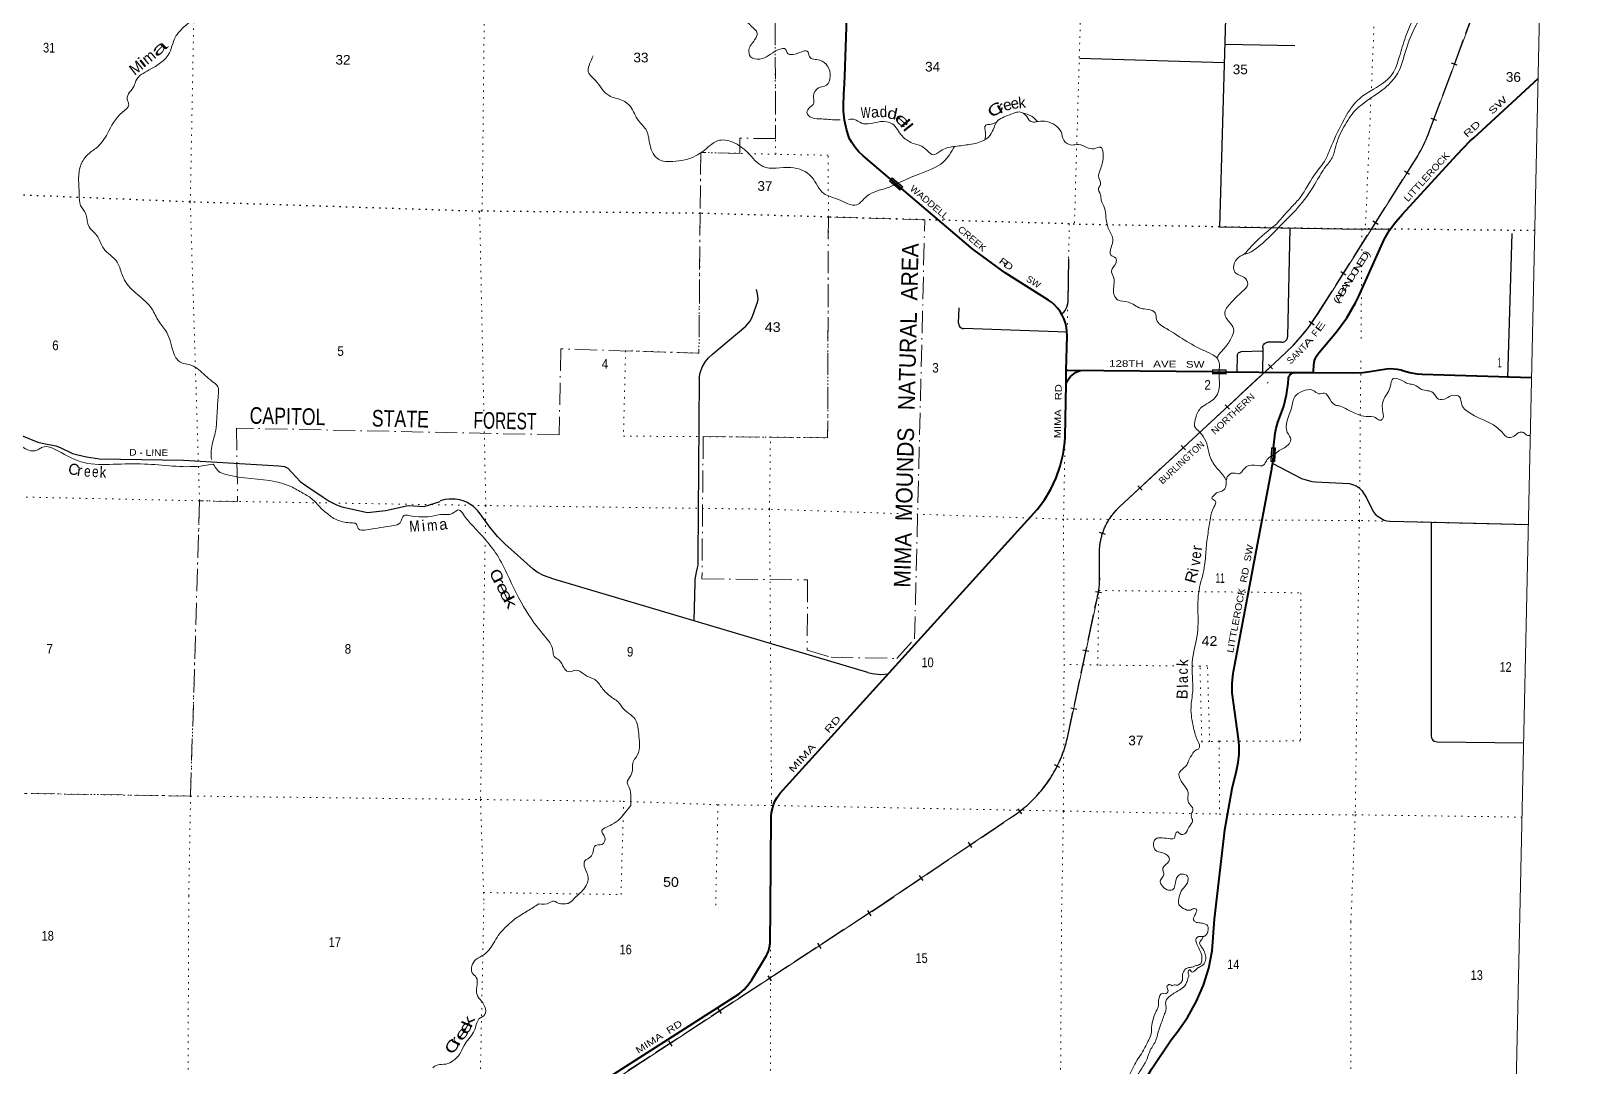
# Model space of a CAD drawing. Header units: feet. Extents: x -757852 to -501257, y -360805 to -170898.
# Drawn here: x -529253 to -501257, y -226110 to -207338 of the extents above; entities that cross this region are included whole.
import ezdxf
from ezdxf.enums import TextEntityAlignment as Align

# ---------------------------------------------------------------- set-up
doc = ezdxf.new("R2010")
doc.units = ezdxf.units.FT
doc.header["$LTSCALE"] = 80
for name, pattern in [('DOT_DASHED', [7.7, 5, -1.2, 0.3, -1.2]), ('DOTTED', [1.5, 0.3, -1.2]), ('LONG_DASHED', [7.5, 6, -1.5])]:
    doc.linetypes.add(name, pattern=pattern)
for name, color, linetype, lineweight in [('26', 7, 'Continuous', 40), ('27', 7, 'Continuous', 13), ('29', 7, 'Continuous', 25), ('34', 7, 'Continuous', 13), ('39', 7, 'Continuous', 13), ('4', 7, 'Continuous', 13), ('41', 7, 'Continuous', 13), ('44', 7, 'DOT_DASHED', 13), ('6', 7, 'DOTTED', 25), ('61', 7, 'Continuous', 13), ('63', 7, 'Continuous', 25), ('7', 7, 'DOTTED', 13)]:
    doc.layers.add(name, color=color, linetype=linetype, lineweight=lineweight)
doc.layers.add('30', color=7, linetype='Continuous')

msp = doc.modelspace()

# ---------------------------------------------------------------- linework, layer by layer
at = {"layer": '26'}
for p, q in [((-510485.6, -213737.42), (-510480.83, -213495.32)), ((-507833.07, -213522.3), (-507583.08, -213524.85)), ((-506723.67, -214898.17), (-506737.28, -215147.81))]:
    msp.add_line(p, q, dxfattribs=at)
for points in [[(-513470.25, -210194.41), (-514161.79, -209606.38), (-514239.88, -209532.58), (-514309.83, -209451.03), (-514370.87, -209362.61), (-514416.09, -209281.07), (-514467.8, -209122.35), (-514502.63, -208959.09), (-514520.21, -208793.09), (-514522.38, -208723.95), (-514515.27, -208462.55), (-514511.1, -208415.79), (-514493.48, -208162.14), (-514413.09, -205671.94)], [(-506003.71, -213539.1), (-506002.2, -213510.08), (-505996.6, -213402.07), (-505989.95, -213358.69), (-505978.81, -213316.25), (-505963.29, -213275.21), (-505943.56, -213236.01), (-505919.85, -213199.09), (-505904.41, -213178.94), (-505582.72, -212798.38), (-505395.71, -212542.33), (-505236.48, -212268.15), (-505185, -212162.76), (-504717.76, -211120.01), (-504621.54, -210953.57), (-504508.45, -210798.1), (-504388.81, -210664.45), (-503400.64, -209583.68), (-503156.7, -209332.67), (-503095.8, -209277.61), (-501926.31, -208199.17)], [(-510480.83, -213495.32), (-510468.47, -212868.21), (-510469.6, -212790.48), (-510478.84, -212713.29), (-510496.1, -212637.5), (-510521.19, -212563.92), (-510553.83, -212493.37), (-510593.67, -212426.62), (-510640.26, -212364.4), (-510693.11, -212307.39), (-510751.62, -212256.22), (-510801.21, -212220.44), (-511589.66, -211723.07), (-512152.3, -211314.41), (-512170.08, -211299.97), (-513470.25, -210194.41)], [(-510485.6, -213737.42), (-510476.59, -213715.19), (-510471.93, -213703.69), (-510453.41, -213668.94), (-510431.36, -213636.32), (-510406.01, -213606.19), (-510377.66, -213578.86), (-510346.6, -213554.65), (-510313.19, -213533.82), (-510277.78, -213516.6), (-510240.76, -213503.17), (-510225.34, -213498.83)], [(-507833.07, -213522.3), (-510457.05, -213495.56), (-510480.83, -213495.32)], [(-506368.12, -213537.53), (-506393.12, -213536.97), (-507583.08, -213524.85)], [(-506723.67, -214898.17), (-506696.49, -214632.55), (-506679.22, -214544.78), (-506652.87, -214459.31), (-506650.87, -214453.9), (-506540.08, -214144.18), (-506488.92, -213940.09), (-506459.38, -213731.77), (-506453.28, -213638.37), (-506451.24, -213626.02), (-506447.92, -213613.96), (-506443.36, -213602.32), (-506437.6, -213591.21), (-506430.72, -213580.76), (-506422.78, -213571.09), (-506413.87, -213562.31), (-506404.1, -213554.5), (-506393.56, -213547.76), (-506393.12, -213547.54), (-506368.12, -213537.53)], [(-506003.71, -213539.1), (-506343.12, -213536.39), (-506368.12, -213537.53)], [(-502045.88, -213631.33), (-504031.66, -213566.54), (-504113.43, -213560.02), (-504252.04, -213537.29), (-504387.52, -213500.21), (-504411.1, -213492.91), (-504475.87, -213477.85), (-504541.87, -213469.65), (-504608.35, -213468.39), (-504674.61, -213474.09), (-504978.31, -213522.85), (-505104.65, -213538.62), (-505283.83, -213544.84), (-506003.71, -213539.1)], [(-515845.35, -223265.47), (-515829.06, -221582.81), (-515823.37, -221511.75), (-515810.28, -221441.69), (-515789.94, -221373.37), (-515762.57, -221307.56), (-515728.47, -221244.96), (-515688.01, -221186.28), (-515674.18, -221168.9), (-511012.46, -216016.88), (-510876.62, -215838.91), (-510760.12, -215647.71), (-510664.25, -215445.39), (-510590.05, -215234.15), (-510538.34, -215016.32), (-510509.68, -214794.27), (-510504.51, -214697.26), (-510485.6, -213737.42)], [(-507797.35, -223446), (-507619.75, -221931.85), (-507605.29, -221824.17), (-507472.05, -221075.97), (-507395.31, -220758.37), (-507363.63, -220606.9), (-507347.96, -220452.94), (-507348.46, -220298.19), (-507360.54, -220174.8), (-507451.53, -219516.37), (-507471.46, -219340.64), (-507472.9, -219163.79), (-507455.86, -218987.76), (-507450.87, -218956.51), (-506760.89, -215312.65), (-506756.12, -215287.42), (-506752.52, -215262.65), (-506739.15, -215170.68), (-506737.28, -215147.81)], [(-521919.66, -226399.34), (-519175.24, -226461.9), (-519164.75, -226461.19), (-519078.33, -226450.24), (-518993.53, -226430.32), (-518911.28, -226401.65), (-516409.17, -224797.69), (-516406.66, -224795.67), (-516322.67, -224720.47), (-516246.99, -224636.89), (-516180.47, -224545.87), (-515918.78, -224103.54), (-515905.27, -224078.5), (-515882.87, -224027.72), (-515865.9, -223974.87), (-515854.55, -223920.54), (-515848.93, -223865.33), (-515845.35, -223265.47)], [(-511225.76, -229878.57), (-511215.08, -229853.57), (-511196.13, -229809.24), (-511173.91, -229737.19), (-511167.84, -229711.06), (-511109.97, -229556.62), (-511036.27, -229409.08), (-510947.56, -229270.06), (-510860.32, -229158.85), (-510100.89, -227934), (-509813.17, -227496.09), (-509166.51, -226559.05), (-508935.66, -226164.49), (-508580.14, -225635.97), (-508471.77, -225496.07), (-508283.68, -225229.46), (-508124.5, -224944.66), (-507995.95, -224644.78), (-507899.46, -224333.1), (-507837.07, -224019.94), (-507797.35, -223446)]]:
    msp.add_lwpolyline(points, dxfattribs=at)
at = {"layer": '29'}
for p, q in [((-507597.08, -207576.56), (-506340.62, -207606.2)), ((-507627.48, -207915.94), (-510240.34, -207836.5)), ((-506431.37, -210915.3), (-506472.52, -212888.65)), ((-505120.56, -210935.97), (-505058.18, -210928.43)), ((-505058.18, -210928.43), (-504608.13, -210933.17)), ((-502401.29, -211013.98), (-502484.26, -213627.52)), ((-510440.1, -211469.6), (-510456.39, -212263.27)), ((-512433.97, -212635.94), (-512421.05, -212361.76)), ((-510469.22, -212802.11), (-512336.21, -212737.84)), ((-506576.27, -212983.54), (-506828, -212981.52)), ((-507381.34, -213226.81), (-507386.96, -213526.81)), ((-506917.45, -213147.28), (-507312.19, -213155.53)), ((-517139.09, -213643.89), (-517158.86, -216883.38)), ((-504615.55, -216229.57), (-502104.14, -216289.03)), ((-503867.63, -216248.02), (-503866.45, -220121.68)), ((-514078.83, -218972.41), (-519774.83, -217283.06)), ((-503754.98, -220231.19), (-502191.47, -220245.79))]:
    msp.add_line(p, q, dxfattribs=at)
for points in [[(-507518.56, -204378.68), (-507701.64, -210890.03), (-505120.56, -210935.97)], [(-517139.09, -213643.89), (-517119.11, -213539.76), (-517084.17, -213437.29), (-517022.7, -213334.8), (-516968.48, -213268.49), (-516893.77, -213198.56), (-516293.66, -212694.61), (-516220.14, -212606.58), (-516177.97, -212530.64), (-516071.93, -212241.27), (-516067.11, -212197.88), (-516076.75, -212106.25), (-516100.85, -212029.09)], [(-510567.53, -212468.11), (-510544.64, -212453.65), (-510527.77, -212436.77), (-510502.46, -212407.83), (-510481.98, -212372.87), (-510471.13, -212346.35), (-510461.49, -212313.8), (-510456.39, -212263.27)], [(-512433.97, -212635.94), (-512431.11, -212666.43), (-512425.08, -212684.51), (-512409.41, -212705.01), (-512386.52, -212721.89), (-512362.42, -212732.74), (-512336.21, -212737.84)], [(-506917.6, -213079.96), (-506915.47, -213053.16), (-506907.94, -213031.16), (-506895.58, -213013.98), (-506877.81, -212999.81), (-506852.81, -212988.06), (-506840.15, -212983.84), (-506828, -212981.52)], [(-506576.27, -212983.54), (-506549.45, -212981.12), (-506536.8, -212978.71), (-506518.72, -212969.67), (-506507.88, -212960.63), (-506495.23, -212947.97), (-506484.98, -212933.5), (-506477.75, -212919.64), (-506473.54, -212906.38), (-506472.52, -212888.65)], [(-507381.34, -213226.81), (-507377.89, -213210.79), (-507373.07, -213196.93), (-507364.03, -213184.27), (-507352.59, -213172.21), (-507337.52, -213162.57), (-507326.08, -213157.74), (-507312.19, -213155.53)], [(-506917.6, -213079.96), (-506916.85, -213113.54), (-506924.25, -213531.56)], [(-529716.6, -214554.93), (-529125.53, -214793.65), (-529050.23, -214811.73), (-528803.25, -214860.89), (-528720.05, -214891.3), (-528497.1, -214998.6), (-528401.92, -215026.33), (-528244.04, -215058.89), (-528010.27, -215099.88), (-526486.22, -215124.11), (-524759.07, -215227.68), (-524655.43, -215239.73), (-524595.13, -215268.18), (-524373.03, -215506.27), (-524269.82, -215582.14), (-523956.51, -215794.33), (-523845.65, -215866.67), (-523712.99, -215931.42), (-523614.28, -215967.94), (-523149.22, -216073.25), (-522823.81, -216035.81), (-522412.26, -215946.86), (-522120.67, -215962.7), (-521833.87, -215869.56)], [(-506739.87, -215183.52), (-506218.07, -215452.61), (-506157.82, -215474.31), (-506092.75, -215493.6), (-506027.68, -215508.07), (-505962.61, -215517.72), (-505355.28, -215546.65), (-505290.21, -215561.12), (-505227.55, -215585.23), (-505172.12, -215623.81), (-505126.33, -215669.62), (-505041.98, -215804.65), (-504919.07, -216055.42), (-504882.92, -216101.23), (-504829.9, -216142.22), (-504719.04, -216207.32), (-504668.43, -216224.2), (-504615.55, -216229.57)], [(-519774.83, -217283.06), (-519959.49, -217215.79), (-520075.17, -217153.09), (-520147.47, -217100.05), (-520663.23, -216637.08), (-520794.58, -216505.66), (-520933.15, -216338.08), (-521124.75, -216069.22), (-521154.88, -216034.26), (-521230.8, -215963.12), (-521342.86, -215889.59), (-521399.5, -215866.67), (-521477.83, -215841.36), (-521563.39, -215830.5), (-521670.63, -215826.89), (-521739.32, -215837.74), (-521829.7, -215860.65)], [(-517158.86, -216883.38), (-517164.41, -217024.72), (-517173.44, -217073.54), (-517190.92, -217152.51), (-517204.78, -217220.63), (-517215.02, -217282.72), (-517217.43, -217343), (-517234.3, -218032.62)], [(-514078.83, -218972.41), (-513998.8, -218992.3), (-513952.42, -218998.93), (-513890.35, -219004.35), (-513841.55, -219006.16), (-513710.93, -218999.16)], [(-503866.45, -220121.68), (-503861.68, -220159.92), (-503849.63, -220181.62), (-503836.37, -220197.3), (-503809.86, -220215.38), (-503784.56, -220226.23), (-503754.98, -220231.19)]]:
    msp.add_lwpolyline(points, dxfattribs=at)
at = {"layer": '34'}
for p, q in [((-505918.08, -212464.61), (-504166.78, -209700.77)), ((-510459.28, -220154.91), (-509923.42, -217630.43)), ((-514010.73, -223306.66), (-511452.72, -221579.95)), ((-514053.75, -223334.21), (-525192.5, -230622.51))]:
    msp.add_line(p, q, dxfattribs=at)
for points in [[(-503864.72, -209070.95), (-502840.69, -206327.04), (-502832.83, -206307.59)], [(-509514.56, -215969.1), (-506616.62, -213278.82), (-506368.61, -213041.03)], [(-509877.88, -217223.07), (-509877.9, -217176.09), (-509877.6, -216736.49)]]:
    msp.add_lwpolyline(points, dxfattribs=at)
for centre, radius, start, end in [((-506871.5, -208016.25), 3186.4, 328.08504, 340.67046), ((-509040.21, -210488.63), 3694.89, 316.30713, 327.67049), ((-508742.06, -216804.12), 1137.55, 132.77251, 176.59133), ((-511124.67, -217289.91), 1248.58, 344.17364, 3.06878), ((-512739.79, -219623.89), 2341.52, 303.34461, 346.89227)]:
    msp.add_arc(centre, radius, start, end, dxfattribs=at)
at = {"layer": '39'}
for points in [[(-521405.78, -200256.71), (-521386.41, -200349.36), (-521224.59, -200477.34), (-521074.84, -200607.23), (-520897.72, -200833.87), (-520773.3, -201116.39), (-520740.58, -201299.65), (-520622.81, -201405.16), (-520488.43, -201444.44), (-520491.77, -201613.33), (-520503.09, -201774.11), (-520389.53, -201903.72), (-520173.18, -201999.96), (-520107.87, -202129.18), (-519959.82, -202218.84), (-519815.05, -202215.97), (-519684.57, -202239.13), (-519500.79, -202132.01), (-519275.89, -202163.97), (-519133.86, -202251.57), (-519120.71, -202368.31), (-518987.74, -202586.55), (-518957.04, -202771.8), (-518972.29, -202920.49), (-518967.45, -203071.34), (-519031.77, -203070.83), (-519077.75, -203038.29), (-519169.02, -203140.12), (-519252.48, -203272.17), (-519209.12, -203381.11), (-519174.16, -203536.23), (-519040.75, -203698.17), (-518956.59, -203733.02), (-518862.24, -203749.86), (-518831.62, -203689.78), (-518735.53, -203740.82), (-518656.82, -203956.62), (-518534.85, -204040.04), (-518426.7, -204091.18), (-518403.52, -204210), (-518499.12, -204352.02), (-518520.24, -204480.55), (-518442.28, -204535.46), (-518412.77, -204618.15), (-518317.5, -204771.74), (-518215.14, -204792.66), (-517876.83, -204718.95), (-517730.44, -204764.36), (-517602.73, -204884.02), (-517409.53, -204857.41), (-517240.36, -204818.54), (-517154.67, -204913.74), (-517145.86, -205070.66), (-517172.82, -205175.01), (-517305.14, -205129.72), (-517431.46, -205088.49), (-517531.1, -205232.48), (-517637.17, -205426.7), (-517644.46, -205585.5), (-517561.41, -205761.11), (-517246.95, -205906.4), (-517115.07, -206008), (-516992.8, -206306.59), (-516853.4, -206474.61), (-516648.9, -206797.99), (-516425.31, -206994.83), (-516194.13, -207250.05), (-516086.62, -207381.62), (-516131.79, -207501.91), (-516235.74, -207682.07), (-516204.56, -207806.99), (-516040.07, -207850.54), (-515711.08, -207684.24), (-515566.27, -207675.35), (-515540.63, -207737.89), (-515440.36, -207768.85), (-515277.11, -207715.86), (-515176.53, -207706.61), (-515139.11, -207805.44), (-514954.67, -207869.25), (-514808.79, -207979.01), (-514760.03, -208168.42), (-514829.6, -208322.71), (-514972.73, -208373.85), (-515064.35, -208519.92), (-515061.36, -208650.65), (-515134.36, -208730.5), (-515183.3, -208818.59), (-515099.61, -208911.76), (-514912.84, -208935.38), (-514659.67, -208951.47), (-514578.45, -208949.7)], [(-506666.65, -210834.12), (-506395.9, -210531.65), (-506235.68, -210353.96), (-505995.39, -209963.75), (-505802.36, -209703.87), (-505671.44, -209417.35), (-505442.54, -208942.59), (-505224.91, -208622.58), (-504970.09, -208429.55), (-504571.65, -208123.05), (-504444.56, -207812.37), (-504331.13, -207449.3), (-504167.5, -207094.68), (-503928.37, -206851.25), (-503581.43, -206703.2), (-503363.18, -206558.15), (-503318.08, -206447.91), (-503361.64, -206363.1), (-503534.53, -206363.73), (-504001.42, -206428.38), (-504425.35, -206398.85), (-504584.99, -206248.77), (-504622.52, -205910.63), (-504590.41, -205663.55), (-504505.46, -205597.87), (-504361.11, -205647.28), (-504170.42, -205682.99), (-504051.49, -205641.71), (-503834.5, -205402.13), (-503612.13, -205245.04), (-503498.53, -205115.24), (-503547.69, -204976.09), (-503609.05, -204854.95), (-503614.27, -204752.35)], [(-503614.27, -204752.35), (-503488.79, -204900.15), (-503423.82, -205073.6), (-503507.33, -205211.69), (-503721.9, -205399.01), (-503963.39, -205686.65), (-504138.91, -205765.69), (-504387.77, -205713.43), (-504510.23, -205692.34), (-504565.46, -205812.56), (-504549.51, -206084.16), (-504450.69, -206298.1), (-504220.33, -206402.5), (-503767.4, -206323.67), (-503501.74, -206285.57), (-503404.92, -206244.11), (-503260.77, -206317.65), (-503238.01, -206490.78), (-503347.72, -206636.7), (-503602.12, -206777.44), (-503967.59, -206981.65), (-504140.47, -207235.66), (-504322.87, -207676.6), (-504473.01, -208105.74), (-504708.33, -208375.34), (-505242.25, -208781.3), (-505449.66, -209081.29), (-505595.12, -209426), (-505650.88, -209614.59), (-505783.05, -209804.57), (-505943.9, -210062.69), (-506244.87, -210498.67), (-506568.69, -210836.55)], [(-525666.99, -206549.05), (-525718.18, -206667.28), (-525823.76, -206799.16), (-526080.27, -206951.96), (-526426.15, -207220.67), (-526616.72, -207424.26), (-526682.22, -207572.55), (-526741.82, -207736.97), (-527108.13, -208047.75), (-527348.91, -208244.91), (-527381.79, -208335.14), (-527506.28, -208571.43), (-527478.98, -208678.23), (-527594.64, -208814.05), (-527865.07, -209202.01), (-528039.81, -209437.9), (-528197.57, -209559.31), (-528333.67, -209737.19), (-528385.73, -209966.02), (-528376.36, -210305.94), (-528351.78, -210503.21), (-528258.5, -210654.77), (-528209.89, -210864.3), (-528040.67, -211072.77), (-527937.78, -211280.72), (-527688.46, -211530.05), (-527643.03, -211630.96), (-527554.35, -211856.89), (-527321.21, -212118.16), (-527059.92, -212377.64), (-526935.06, -212603.86), (-526787.9, -212806.13), (-526668.11, -213165.03), (-526552.9, -213340.9), (-526340.32, -213404.94), (-526214.25, -213478.33), (-525964.67, -213693.48), (-525862.91, -213790.82), (-525851.81, -213911.56), (-525874.39, -214225.09), (-525911.75, -214628.98), (-525980.32, -214911.98), (-525980.92, -215108.84)], [(-513524.72, -210097.5), (-513726.61, -210185.58), (-514097.68, -210335.45), (-514279.85, -210492.86), (-514628.8, -210387.52), (-514877.3, -210289.01), (-515096.06, -209989.65), (-515474.64, -209817.71), (-515983.06, -209795.55), (-516256.5, -209546.03), (-516526.41, -209358.87), (-516803.6, -209330.51), (-516947.06, -209423.88), (-517201.8, -209606.85), (-517614.69, -209706.11), (-517869.69, -209667.88), (-518028.47, -209409.22), (-518090.73, -209147.3), (-518240.04, -208963.11), (-518384.81, -208712.6), (-518528.65, -208598.85), (-518769.2, -208512.47), (-519022.32, -208234.95), (-519151.56, -208054.95), (-519122.48, -207936.53), (-519061.02, -207790.23)], [(-513277.94, -209374.74), (-513109.5, -209428.37), (-512987.63, -209523.85), (-512897.65, -209584.9), (-512758.37, -209511.61), (-512528.61, -209437.03), (-512262.98, -209402.95), (-512011.19, -209338.6), (-511863.59, -209231.19), (-511792.14, -209093), (-511741.05, -208986.83), (-511510.89, -208861.98), (-511311.47, -208811.29), (-511219.44, -208866.32), (-511139.86, -208971.52), (-511057.6, -208992.29), (-510985.12, -208978.79), (-510686.14, -209047.54), (-510576.52, -209167.06), (-510527.47, -209320.28), (-510385.43, -209407.88), (-510258.7, -209396.83), (-510108.35, -209450.31), (-509975.87, -209475.5), (-509861.06, -209446.25), (-509812.19, -209621.59), (-509868.34, -209858.43), (-509893.58, -210001.01), (-509860.38, -210123.94), (-509895.06, -210188.01), (-509863.85, -210308.91), (-509846.54, -210407.59), (-509789.39, -210552.83), (-509762.53, -210715.93), (-509719.88, -210915.35), (-509639.01, -211111.05), (-509670.4, -211267.66), (-509673.48, -211402.36), (-509585.49, -211461.38), (-509580.11, -211543.87), (-509661.66, -211688.01), (-509624.4, -211806.95), (-509617.46, -211945.76), (-509626.55, -212078.41), (-509551.23, -212213.74), (-509356.58, -212257.52), (-509134.31, -212367.89), (-508999.79, -212389.07), (-508871.63, -212452.43), (-508844.45, -212573.3), (-508664.82, -212737.62), (-508342.78, -212941.28), (-507972.46, -213141.31), (-507810.26, -213221.03), (-507734.4, -213288), (-507708.83, -213485.13)], [(-511278.45, -208821.68), (-511115.05, -208885.25), (-511000.7, -208980.39)], [(-514428.56, -208945.84), (-514321.89, -208944.11), (-514195.76, -209009.47), (-513849.79, -208984.08), (-513637.02, -209023.98), (-513459.83, -209242.58), (-513277.94, -209374.74)], [(-511957.96, -209311.29), (-511947.69, -209188.29), (-511942.57, -209049.57), (-511868.07, -209034.08), (-511745.39, -208996.69)], [(-512507.54, -209432.91), (-512709.7, -209713.09), (-513169.86, -209942.68), (-513524.72, -210097.5)], [(-507248.95, -211383.51), (-507088.73, -211205.81), (-506666.65, -210834.12)], [(-506568.69, -210836.55), (-506753.64, -211029.52), (-507039.08, -211282.62), (-507166.34, -211360.03), (-507248.95, -211383.51)], [(-507248.95, -211383.51), (-507392.41, -211476.87), (-507447.89, -211629.26), (-507408.52, -211734.14), (-507248.31, -211811.84), (-507192.95, -211928.91), (-507296.58, -212068.85), (-507497.2, -212272.36), (-507609.32, -212468.54), (-507534.04, -212609.9), (-507448.61, -212737.27), (-507496.29, -212919.89), (-507616.25, -213091.87), (-507709.56, -213197.7), (-507748.04, -213264.91)], [(-507708.83, -213485.13), (-507710.55, -213577.76), (-507727.08, -213889.32), (-507814.55, -214019.33), (-508053.1, -214188.36), (-508143.09, -214382.7), (-508140.29, -214537.56), (-508118.76, -214561.6)], [(-502069.15, -214672.91), (-502134.68, -214671.96), (-502174.57, -214631.43), (-502254.84, -214614.7), (-502337.67, -214666.32), (-502466.7, -214713.55), (-502584.49, -214610.06), (-503236.73, -214216.74), (-503310.34, -214119.63), (-503353.42, -213974.5), (-503477.86, -213949.38), (-503590.82, -213998.75), (-503735.7, -214015.69), (-503831.28, -213900.3), (-504041.87, -213838.3), (-504175.89, -213754.78), (-504268.23, -213737.95), (-504440.49, -213658.15), (-504552.94, -213643.18), (-504608.41, -213793.56), (-504732.95, -214035.88), (-504742.74, -214257.01), (-504747.71, -214377.62), (-504802.16, -214399.31), (-504874.14, -214350.47), (-505042.85, -214331.03), (-505209.36, -214287.47), (-505417.63, -214187.27), (-505525.8, -214138.14), (-505598.05, -214123.49), (-505699.79, -214024.14), (-505803.4, -213906.68), (-505901.99, -213917.96), (-506008.05, -213856.79), (-506197.15, -213873.38), (-506336.61, -213968.79), (-506400.58, -214177.41), (-506474.43, -214619.23), (-506413.14, -214750.43), (-506462.15, -214846.56), (-506641.99, -214963.77), (-506691.87, -215005.41)], [(-525948.01, -215192.03), (-526175.81, -215228.14), (-527194.73, -215191.86), (-527759.65, -215197.4), (-528288.11, -215167.04), (-528764.86, -214952.09), (-529041.76, -214887.54), (-529106.38, -214923.22), (-529199.1, -214954.66), (-529439.58, -214860.24), (-529821.31, -214577.67), (-530007.93, -214535.96), (-530726.11, -214600.61), (-531015.92, -214642.54), (-531214.17, -214799.82), (-531289.44, -214842.1)], [(-508118.76, -214561.6), (-507998.81, -214695.54), (-507921.81, -214873.12), (-507865.17, -215082.7), (-507730.12, -215290.91), (-507638.48, -215396.21), (-507580.91, -215489.17)], [(-506691.87, -215005.41), (-506852.39, -215133.02), (-506899.21, -215207.05), (-507068.13, -215213.74), (-507259.6, -215276.56), (-507344.79, -215372.41), (-507451.2, -215355.47), (-507562.33, -215426.98), (-507580.91, -215489.17)], [(-525945.24, -215193.09), (-525926.5, -215224.1), (-525846.89, -215325.28), (-525720.68, -215380.58), (-524809.08, -215514.55), (-524538.38, -215601.17), (-524322.21, -215719.52), (-524138.21, -215839.64), (-523972.74, -216013.9), (-523868.86, -216097.17), (-523784.94, -216162.19), (-523678.8, -216213.31), (-523445.98, -216259.41), (-523355.66, -216278.23), (-523318.14, -216362.99), (-523159.49, -216384.36), (-522680.45, -216307.75), (-522555.4, -216256.47), (-522492.06, -216126.26), (-522399.59, -216127), (-521949.34, -216132.6), (-521786.29, -216105.75), (-521615.3, -216091.03), (-521492.15, -216023.64), (-521410.4, -216108.75), (-521255.12, -216301.03), (-521003.97, -216572.5), (-520777.24, -216881.98), (-520577.32, -217275.7), (-520222.68, -217934.09), (-519946.18, -218304.3), (-519787.51, -218577.04), (-519766.23, -218681.78), (-519674.28, -218748.87), (-519592.93, -218884.25), (-519511.09, -218957.3), (-519368.16, -218932.3), (-519237.96, -218991.65), (-519173.99, -219036.4), (-519029.77, -219101.9), (-518904.26, -219245.68), (-518838.54, -219324.63), (-518666.73, -219460.74), (-518584.83, -219525.74), (-518539.13, -219594.47), (-518297.69, -219821.62), (-518229.7, -220121.79), (-518276.96, -220505.5), (-518335.92, -220589.49), (-518342.87, -220706.07), (-518378.12, -220842.53), (-518441.41, -220964.69), (-518405.95, -221057.48), (-518377.23, -221238.69), (-518374.34, -221381.49)], [(-507580.91, -215489.17), (-507587.75, -215591.67), (-507646.75, -215679.68), (-507757.61, -215717), (-507816.38, -215776.86), (-507842.79, -215812.85), (-507780.85, -215859.59), (-507807.88, -215974), (-507869.76, -216172.59), (-507912.12, -216445.73), (-507948.63, -216741.05), (-507979.38, -217070.59), (-508075.07, -217478.05), (-508095.4, -217761.42), (-508105.4, -218264.07), (-508197.99, -218788.18), (-508190.06, -219311.09), (-508220.57, -219610.47), (-508173.23, -219978.85), (-508100.63, -220204.65), (-508065.29, -220311.51), (-508085.79, -220361.62), (-508122.08, -220375.41), (-508186.9, -220437.23)], [(-508186.9, -220437.23), (-508264.36, -220573.35), (-508305.25, -220659.5), (-508439.1, -220807.24), (-508421.69, -220893.84), (-508310.5, -221069.68), (-508270.92, -221148.42), (-508279.72, -221244.88), (-508250.44, -221355.71), (-508186.82, -221444.7), (-508203.47, -221516.96), (-508215.98, -221573.17), (-508192.54, -221659.82), (-508257.8, -221777.95), (-508335.12, -221895.97), (-508399.54, -221907.52), (-508473.55, -221860.68), (-508502.04, -221904.7), (-508528.78, -221980.9), (-508629.3, -221982.11), (-508775.96, -221970.88), (-508842.36, -221978.39), (-508901.37, -222068.41), (-508864.16, -222193.39), (-508751.94, -222238.52), (-508669.78, -222271.35), (-508614.02, -222338.16), (-508634.73, -222414.41), (-508697.5, -222472.23), (-508732.21, -222540.32), (-508712.68, -222612.87), (-508737.38, -222685.07), (-508780.13, -222753.1), (-508756.53, -222819.64), (-508654.73, -222910.95), (-508558.24, -222911.72), (-508511.41, -222835.68), (-508461.81, -222665.14), (-508389.15, -222627.52), (-508284.95, -222670.58), (-508285.88, -222787.2), (-508379.31, -222909.12), (-508434.6, -223037.38), (-508439.72, -223176.09), (-508359.88, -223249.12), (-508231.47, -223280.31), (-508168.95, -223254.67), (-508120.84, -223271.14), (-508125.24, -223319.37), (-508139.56, -223351.43), (-508182.7, -223438.07)], [(-518374.34, -221381.49), (-518477.87, -221509.36), (-518718.84, -221730.65), (-518902.78, -221857.88), (-518845.3, -221960.9), (-518902.63, -222093.16), (-519017.33, -222108.33), (-519060.44, -222220.6), (-519105.42, -222316.76), (-519206.45, -222382.32), (-519211.54, -222517.01), (-519162.18, -222630.01), (-519155.17, -222760.78), (-519228.63, -222898.95), (-519413.01, -223082.48), (-519510.1, -223158.12), (-519596.62, -223167.48), (-519690.98, -223152.65), (-519791.22, -223117.67), (-519843.71, -223145.4), (-520048.62, -223169.78)], [(-521965.61, -226139.06), (-521886.55, -226090.01), (-521723.63, -226072.44), (-521600.23, -226012.02), (-521482.04, -225897.23), (-521399.28, -225735.64), (-521226.92, -225490.99), (-521189.45, -225403.09), (-521128.98, -225255.23), (-521021.34, -225174.46), (-521023.24, -225033.67), (-521172.03, -224780.01), (-521177.89, -224502.43), (-521250.89, -224416.84), (-521185.06, -224178.58), (-521043.19, -224092.31), (-520924.96, -223975.51), (-520758.32, -223710.66), (-520605.36, -223554.18), (-520483.27, -223447.49), (-520274.4, -223311.99), (-520071.67, -223184.44), (-520048.62, -223169.78)], [(-508182.7, -223438.07), (-508164.23, -223475.96), (-508120.45, -223502.78), (-508032.3, -223516.22), (-507978.25, -223527.11), (-507920.54, -223562.19), (-507909.37, -223620.68), (-507924.61, -223698.86), (-507983.68, -223754.25), (-508082.17, -223760.76), (-508124.87, -223796.29), (-508114.34, -223897), (-508065.67, -223998.29), (-508025.08, -224103.49), (-508026.54, -224199.98), (-508053.57, -224261.9), (-508069.73, -224267.68), (-508090.01, -224281.44), (-508122.23, -224286.97), (-508166.64, -224302.37), (-508233.16, -224319.43), (-508289.55, -224330.62), (-508358.9, -224401.93), (-508376.17, -224482.1), (-508377.17, -224548.44), (-508426.42, -224618.05), (-508474.96, -224641.43), (-508535.19, -224640.49), (-508561.47, -224652.15), (-508603.3, -224629.38), (-508656.19, -224674.81), (-508635.14, -224743.5), (-508690.16, -224796.94), (-508734.2, -224788.21), (-508808.42, -224915.75), (-508816.23, -225034.26), (-508863.98, -225138.08), (-508908.04, -225264.08), (-508936.26, -225404.4), (-508939.57, -225490.81), (-509029.35, -225718.65), (-509081.08, -225820.4), (-509241.55, -226075.29), (-509334.8, -226266.88), (-509559.82, -226540.87), (-509777.96, -226758.67), (-509932.33, -226874.91), (-510005.45, -226930.08), (-510064.51, -226985.46), (-510114.33, -227093.27), (-510243.11, -227244.09), (-510365.72, -227384.96), (-510465.66, -227620.68), (-510508.93, -227827.12), (-510574.06, -228151.86), (-510715.58, -228348.73), (-510950.46, -228610.51), (-511137.58, -228768.47), (-511312.59, -228922.59), (-511447.86, -228970.76), (-511597.03, -229008.66), (-511767.45, -229124.65), (-511932.77, -229168.33), (-512017.42, -229189.14), (-512121.33, -229155.35), (-512100.01, -229073.24), (-511968.04, -228976.76), (-511876.18, -228877.64), (-511786.76, -228806.64), (-511692.95, -228711.58), (-511613.2, -228616.3), (-511541.51, -228522.91), (-511439.83, -228438.02), (-511364.37, -228360.77), (-511317.44, -228311.23), (-511342.57, -228246.5), (-511376.91, -228260.04), (-511385.7, -228310.17), (-511474.24, -228322.87), (-511561.48, -228381.84), (-511627.88, -228390.86), (-511716.7, -228421.66), (-511801.74, -228468.6), (-511860.29, -228622.52), (-511964.58, -228747.58), (-512012.21, -228843.36), (-512096.07, -228944.61), (-512167.58, -229025.94), (-512170.86, -228977.63), (-512200.52, -228947.01), (-512256.65, -228940.1), (-512267.35, -228984.17), (-512332.02, -229011.32), (-512329.15, -229087.77), (-512220.44, -229069.36), (-512172.8, -229106.29), (-512214.2, -229188.09)], [(-518583.52, -232503.51), (-518519.61, -232526.62), (-518497.89, -232551.08), (-518485.6, -232535.19), (-518415.37, -232538.29), (-518309.21, -232556.03), (-518216.67, -232545.4), (-518097.77, -232517.08), (-517953.66, -232414.76), (-517898.18, -232331.17), (-517825.15, -232282.03), (-517704.15, -232247.72), (-517537.94, -232278.45), (-517396.13, -232328.91), (-517271.23, -232435.41), (-517188.57, -232547.29), (-517073.86, -232663.69), (-516939.9, -232701.96), (-516779.41, -232712.5), (-516624.04, -232662.63), (-516377.17, -232537.78), (-516235.7, -232477.64), (-516029.32, -232374.27), (-515728.25, -232250.26), (-515468.89, -232095.43), (-515298.43, -231977.43), (-515046.39, -231908.96), (-514747.73, -231811.04), (-514615.63, -231706.52), (-514334.33, -231562.09), (-514029.15, -231432.11), (-513765.87, -231283.38), (-513589.87, -231197.64), (-513352.92, -231197.29), (-513090.6, -231112.89), (-512880.14, -231005.57), (-512689.07, -230718.98), (-512637.5, -230494.57), (-512593.8, -230259.98), (-512513.94, -230023.95), (-512455.25, -229859.98), (-512356.34, -229692.6), (-512270.14, -229569.27), (-512176.16, -229462.15), (-512070.43, -229375.32), (-511965.28, -229326.68), (-511815.05, -229218.42), (-511668.81, -229108.09), (-511599.7, -229052.86), (-511483.29, -229056.68), (-511392.68, -229039.99), (-511251.11, -228973.82), (-511177.81, -228906.59), (-511019.01, -228762.27), (-510859.78, -228589.8), (-510660.07, -228395.84), (-510525.81, -228281.3), (-510460.02, -228179.77), (-510409.15, -228001.6), (-510374.12, -227809.11), (-510362.42, -227565.98), (-510201.13, -227389.52), (-510086.88, -227270.65), (-509919.66, -227100.32), (-509746.98, -226968.28), (-509642.63, -226839.2), (-509540.55, -226728.18), (-509401.58, -226567.46), (-509251.94, -226364.68), (-509120.36, -226161.62), (-509017.17, -225976.22), (-508958.62, -225822.3), (-508855.46, -225638.91), (-508800.23, -225438.68), (-508745.85, -225294.75), (-508708.05, -225184.74), (-508674.66, -225100.81), (-508671.9, -224917.87), (-508628.89, -224862.23), (-508574.02, -224818.85), (-508482.8, -224761.95), (-508381.45, -224699.18), (-508299.57, -224595.89), (-508270.07, -224503.85), (-508261.29, -224453.72), (-508272.48, -224397.24), (-508237.87, -224365.61), (-508214.32, -224402.17), (-508119.15, -224349.35), (-508048.19, -224304.21), (-507999.49, -224270.78), (-507958.13, -224190.99), (-507962.54, -224084.35), (-507999.33, -223993.29), (-508038.63, -223936.38), (-508065.92, -223881.66), (-508024.77, -223815.94)], [(-508024.77, -223815.94), (-508009.31, -223783.31), (-507997.44, -223765.51), (-507982.61, -223753.64)]]:
    msp.add_spline(points, degree=3, dxfattribs=at)
at = {"layer": '4'}
msp.add_lwpolyline([(-751809.62, -170897.83), (-720494.9, -171910.43), (-689178.81, -172879.95), (-657861.41, -173806.4), (-626542.79, -174689.77), (-595222.97, -175530.05), (-563902.02, -176327.26), (-532580.01, -177081.38), (-501256.99, -177792.41), (-505285.46, -360804.74), (-536860.21, -360087.99), (-568433.95, -359327.81), (-600006.62, -358524.19), (-631578.15, -357677.16), (-663148.48, -356786.69), (-694717.56, -355852.8), (-726285.32, -354875.48), (-757851.71, -353854.74)], close=True, dxfattribs=at)
msp.add_lwpolyline([(-751809.62, -170897.83), (-720494.9, -171910.43), (-689178.81, -172879.95), (-657861.41, -173806.4), (-626542.79, -174689.77), (-595222.97, -175530.05), (-563902.02, -176327.26), (-532580.01, -177081.38), (-501256.99, -177792.41), (-505285.46, -360804.74), (-536860.21, -360087.99), (-568433.95, -359327.81), (-600006.62, -358524.19), (-631578.15, -357677.16), (-663148.48, -356786.69), (-694717.56, -355852.8), (-726285.32, -354875.48), (-757851.71, -353854.74)], close=True, dxfattribs=at)
at = {"layer": '44'}
msp.add_lwpolyline([(-515328.67, -183962.46), (-515346.71, -189299.3), (-515641.98, -194611.8), (-515772.95, -199993.99), (-515772.95, -199993.99), (-515771.03, -205349.09), (-515750.76, -209291.5), (-516400.33, -209285.15), (-516399.52, -209560.25), (-517108.83, -209543.24), (-517119.56, -210647.15), (-517141.6, -213182.75), (-519645.68, -213104.37), (-519676.38, -214663.78), (-525525.28, -214540.93), (-525505.2, -215868.8), (-526194.87, -215859.42), (-526357.78, -221213.2), (-531650.14, -221128.73), (-531682.41, -222901.94)], dxfattribs=at)
msp.add_lwpolyline([(-513047.51, -210766.03), (-514794.21, -210713.98), (-514807.73, -214715.6), (-517064.23, -214695.45), (-517086.67, -217275.68), (-515173.95, -217294.58), (-515176.9, -218569.34), (-514742.4, -218696.93), (-513556.37, -218718.02), (-513231.71, -218359.04)], close=True, dxfattribs=at)
at = {"layer": '6'}
for points in [[(-506742.72, -210908.01), (-510334.48, -210846.1), (-510426.88, -210837.31), (-514794.21, -210713.98), (-517119.56, -210647.15), (-521071.43, -210607.57), (-521117.69, -210611.22), (-526363.13, -210440.66), (-531537.91, -210230.44), (-531660.54, -210231.47), (-533353.62, -210158.18)], [(-501987.09, -210960.44), (-505058.18, -210928.43), (-505120.56, -210935.97), (-506624.83, -210910.04)]]:
    msp.add_lwpolyline(points, dxfattribs=at)
at = {"layer": '61'}
for p, q in [((-513637.9, -210005.35), (-513446.6, -210166.3)), ((-513446.6, -210166.3), (-513494.88, -210223.69)), ((-507832.78, -213484.35), (-507582.79, -213486.25)), ((-507582.79, -213486.25), (-507583.36, -213561.25)), ((-506687.21, -214900.2), (-506701.07, -215149.82)), ((-506701.07, -215149.82), (-506775.96, -215145.66))]:
    msp.add_line(p, q, dxfattribs=at)
for points in [[(-513494.88, -210223.69), (-513686.18, -210062.74), (-513637.9, -210005.35)], [(-507583.36, -213561.25), (-507833.35, -213559.35), (-507832.78, -213484.35)], [(-506775.96, -215145.66), (-506762.1, -214896.04), (-506687.21, -214900.2)]]:
    msp.add_lwpolyline(points, dxfattribs=at)
for points in [[(-513674.89, -210061.76), (-513636.92, -210016.63), (-513457.87, -210167.27), (-513495.85, -210212.41)], [(-507824.84, -213492.4), (-507590.84, -213494.18), (-507591.29, -213553.19), (-507825.29, -213551.41)], [(-506754.55, -214904.46), (-506695.63, -214907.74), (-506708.61, -215141.39), (-506767.53, -215138.11)]]:
    msp.add_lwpolyline(points, close=True, dxfattribs=at)
at = {"layer": '63'}
for p, q in [((-503393.05, -207960.11), (-503496.68, -207921.43)), ((-503765.5, -208965.55), (-503869.12, -208926.88)), ((-504256.7, -209942.64), (-504350.13, -209883.43)), ((-504828.39, -210849.73), (-504921.82, -210790.53)), ((-505411.75, -211765.5), (-505505.18, -211706.29)), ((-505989.79, -212671.61), (-506080.29, -212608.02)), ((-506741.5, -213467.75), (-506816.75, -213386.69)), ((-507525.52, -214199.15), (-507600.78, -214118.09)), ((-508323.05, -214935.97), (-508398.3, -214854.91)), ((-509107.07, -215667.37), (-509182.33, -215586.31)), ((-509773.49, -216470.66), (-509878.68, -216436.48)), ((-509842.14, -217529.19), (-509951, -217509.58)), ((-510072.82, -218591.91), (-510181.02, -218568.94)), ((-510292.9, -219641.29), (-510401.1, -219618.33)), ((-510597.06, -220693.66), (-510696.25, -220644.73)), ((-511289.76, -221533.39), (-511355.74, -221444.61)), ((-512191.25, -222143.02), (-512253.13, -222051.34)), ((-513078.48, -222745.07), (-513140.36, -222653.39)), ((-514083.96, -223290.04), (-514023.4, -223382.6)), ((-514993.97, -223882.36), (-514933.41, -223974.92)), ((-515889.75, -224471.61), (-515829.19, -224564.16)), ((-516799.76, -225063.92), (-516739.2, -225156.48)), ((-517695.54, -225653.17), (-517634.98, -225745.73))]:
    msp.add_line(p, q, dxfattribs=at)
at = {"layer": '63', "linetype": 'LONG_DASHED'}
for points in [[(-509658.48, -216128.34), (-509646.47, -216112.39), (-509634.36, -216096.69), (-509621.81, -216081.24), (-509609.04, -216066.03), (-509596.05, -216050.95), (-509582.85, -216036.23), (-509569.21, -216021.63), (-509555.47, -216007.28), (-509541.4, -215993.3), (-509527.23, -215979.42), (-509515.31, -215968.29), (-506617.37, -213278.02), (-506369.39, -213040.25), (-506325.02, -212993.27), (-506281.95, -212945.53), (-506239.69, -212897.01), (-506197.71, -212847.73), (-506157.05, -212797.68), (-506117.45, -212747.14), (-506078.12, -212695.81), (-506040.12, -212643.75), (-506003.19, -212591.17), (-505966.79, -212537.57), (-505931.69, -212483.72), (-505919.01, -212464.02), (-504167.71, -209700.19), (-504138.51, -209652.7), (-504110.56, -209604.81), (-504083.43, -209556.42), (-504056.66, -209507.42), (-504031.15, -209458.02), (-504006.61, -209408.38), (-503982.45, -209358.13), (-503959.54, -209307.49), (-503937.6, -209256.6), (-503916.31, -209204.95), (-503896.17, -209153.32), (-503876.56, -209101.36), (-503865.75, -209070.58), (-502841.72, -206326.64)], [(-514008.75, -223306.36), (-511453.33, -221579.04), (-511419.24, -221556.32), (-511385.87, -221532.96), (-511352.87, -221509.01), (-511319.95, -221484.54), (-511287.72, -221459.42), (-511256.09, -221433.84), (-511224.51, -221407.74), (-511193.65, -221381), (-511163.36, -221353.78), (-511133.28, -221325.85), (-511103.96, -221297.6), (-511074.89, -221268.96), (-511046.36, -221239.52), (-511018.59, -221209.77), (-510991.2, -221179.43), (-510964.27, -221148.81), (-510937.86, -221117.43), (-510912.1, -221085.9), (-510886.84, -221053.61), (-510862.24, -221021.16), (-510838.02, -220988.14), (-510814.59, -220954.79), (-510791.73, -220920.98), (-510769.33, -220886.91), (-510747.63, -220852.17), (-510726.39, -220817.19), (-510705.92, -220781.86), (-510685.91, -220746.28), (-510666.8, -220710.18), (-510648.14, -220673.81), (-510630.14, -220637.3), (-510612.71, -220600.35), (-510596.07, -220563.06), (-510579.99, -220525.31), (-510564.45, -220487.62), (-510549.81, -220449.41), (-510535.82, -220411.07), (-510522.28, -220372.47), (-510509.58, -220333.86), (-510497.59, -220294.59), (-510486.13, -220255.38), (-510475.63, -220215.98), (-510465.47, -220176.51), (-510460.35, -220154.67), (-509924.49, -217630.17), (-509918.64, -217609.09), (-509913.33, -217588.04), (-509908.36, -217566.88), (-509903.61, -217545.54), (-509899.37, -217524.19), (-509895.52, -217502.84), (-509891.89, -217481.31), (-509888.76, -217459.76), (-509886.03, -217438.24), (-509883.62, -217416.49), (-509881.65, -217394.88), (-509879.91, -217373.19), (-509878.66, -217351.38), (-509877.83, -217329.7), (-509877.36, -217307.91), (-509877.16, -217286.19), (-509877.45, -217264.32), (-509878.04, -217242.63), (-509878.98, -217223.1), (-509879, -217176.09), (-509878.7, -216736.45), (-509877.4, -216716.54), (-509875.65, -216696.79), (-509873.56, -216677.08), (-509871.24, -216657.25), (-509868.48, -216637.57), (-509865.38, -216618.02), (-509862.03, -216598.37), (-509858.25, -216578.86), (-509854.12, -216559.48), (-509849.66, -216540.02), (-509844.87, -216520.8), (-509839.84, -216501.6), (-509834.36, -216482.42), (-509828.56, -216463.48), (-509822.41, -216444.57), (-509816.05, -216425.79), (-509809.23, -216407.03), (-509802.19, -216388.52), (-509794.71, -216370.02), (-509787.01, -216351.77), (-509778.96, -216333.55), (-509770.59, -216315.57), (-509761.89, -216297.72), (-509752.96, -216280), (-509743.59, -216262.43), (-509733.99, -216244.97), (-509724.07, -216227.77), (-509713.93, -216210.7), (-509703.34, -216193.87), (-509692.54, -216177.18), (-509681.52, -216160.73), (-509670.17, -216144.4), (-509658.48, -216128.34)], [(-514010.03, -223306.91), (-525191.9, -230623.43)]]:
    msp.add_lwpolyline(points, dxfattribs=at)
at = {"layer": '7'}
for p, q in [((-504958.44, -208560.54), (-505058.18, -210928.43)), ((-521117.69, -210611.22), (-521039.97, -214291.03)), ((-505120.56, -210935.97), (-505124.13, -211331.25)), ((-505127.38, -211690.13), (-505138.53, -212923.1)), ((-507710.74, -220217.82), (-507701.08, -221539.07)), ((-516796.17, -221367.94), (-516839.28, -223243.25)), ((-521197.37, -230839), (-521040.24, -223147.44)), ((-510567.51, -223384.19), (-510596.03, -228205.96))]:
    msp.add_line(p, q, dxfattribs=at)
for points in [[(-519759.94, -177377.6), (-520024.83, -179151.05), (-520601.34, -184183.81), (-520383.1, -186839.96), (-520525.56, -189350.47), (-520963.18, -194615.58), (-520973.11, -199944.44), (-521013.41, -205299.2), (-521071.43, -210607.57)], [(-515750.15, -209576.21), (-515771.03, -205349.09), (-515772.95, -199993.99), (-515641.98, -194611.8), (-515346.71, -189299.3), (-515328.67, -183962.46), (-514767.46, -179337.8), (-514616.92, -177494.41)], [(-509556.56, -177608.21), (-509528.99, -178963.45), (-509887.14, -183895.19), (-510144.63, -189105.54), (-510198.13, -194351.6), (-510245.33, -199816.91), (-510168.93, -205158.52), (-510334.48, -210846.1)], [(-504829.72, -187607.6), (-504793.2, -189091.95), (-504877.62, -194434.29), (-504815.49, -199801.93), (-504823.12, -205347.99), (-504952.36, -208416.18)], [(-526390.63, -223024.63), (-526357.78, -221213.2), (-526194.87, -215859.42), (-526363.13, -210440.66), (-526298.59, -207092.02)], [(-515844.95, -214705.31), (-514807.73, -214715.6), (-514794.21, -210713.98), (-514797.41, -209591.86), (-515750.15, -209576.21), (-517108.83, -209543.24), (-517119.56, -210647.15), (-517141.32, -213150.15)], [(-510426.88, -210837.31), (-510531.5, -216191.56), (-510522.16, -218825.94), (-510533.11, -221484.29), (-510567.51, -223384.19)], [(-517141.6, -213182.75), (-518470.03, -213137.96), (-518510.41, -214686.05), (-515844.95, -214705.31)], [(-505142.16, -213323.99), (-505168.31, -216216.27), (-505242.63, -221552.66), (-505322.63, -223500.94)], [(-521033.34, -214605.2), (-521005.04, -215945.08), (-521101.43, -221275.26), (-521040.24, -223147.3)], [(-515845.12, -223265.48), (-515823.97, -221309.44), (-515861.31, -216012.28), (-515844.95, -214705.31)], [(-502104.38, -216289.02), (-505168.31, -216216.27), (-510531.5, -216191.56), (-515861.31, -216012.28), (-521005.04, -215945.08), (-526194.87, -215859.42), (-531446.8, -215747.12), (-533484.4, -215749.7)], [(-509911.12, -218836.85), (-509892.41, -217485.66), (-506228.02, -217526.97), (-506237.19, -220213.49), (-507710.74, -220217.82), (-507883.69, -220226.49), (-508024.44, -220229.39), (-508057.89, -218865.72)], [(-508532.28, -218853.83), (-509911.12, -218836.85), (-510522.16, -218825.94)], [(-507883.69, -220226.49), (-507921.07, -218850.72), (-508055.83, -218859.7), (-508217.86, -218857.7)], [(-533610.02, -221120.89), (-531650.14, -221128.73), (-526357.78, -221213.2), (-521101.43, -221275.26), (-518506.44, -221308.04)], [(-521046.28, -222962.39), (-518553.97, -222998.84), (-518506.44, -221308.04)], [(-518506.44, -221308.04), (-516798.2, -221369.94), (-515827.35, -221383.72), (-510533.11, -221484.29), (-507701.08, -221539.07)], [(-507701.08, -221539.07), (-505242.63, -221552.66), (-502221.17, -221594.54)], [(-526390.63, -223024.63), (-526404.76, -226494.38), (-526495.03, -231598.62)], [(-515854.48, -232182.9), (-515846.17, -231946.8), (-515845.12, -223265.48)], [(-505966.7, -253780.59), (-505939.92, -253242.28), (-505745.84, -247956.87), (-505514.09, -242704.23), (-505381.97, -237399.77), (-505325.13, -232160.49), (-505322.63, -223500.94)]]:
    msp.add_lwpolyline(points, dxfattribs=at)

# ---------------------------------------------------------------- texts
at = {"layer": '27'}
for s, rotation, width, p in [('RD    SW', 42.681, 1.5, (-503214.97, -209279.35)), ('LITTLEROCK', 47.563, 1.15, (-504288.54, -210446.62)), ('WADDELL', 319.625, 1.1, (-513327.61, -210217.26)), ('CREEK', 319.625, 1.1, (-512459.81, -210955.16)), ('SW', 327.755, 1.05, (-511221.53, -211866.67)), ('128TH   AVE   SW', 359.416, 1.3, (-509705.09, -213428.22)), ('MIMA   RD', 88.871, 1.25, (-510582.91, -214726.06)), ('LITTLEROCK  RD  SW', 79.278, 1.2, (-507456.94, -218623.12)), ('MIMA     RD', 47.86, 1.5, (-515436.71, -220794.67)), ('MIMA  RD', 32.662, 1.3, (-518239.88, -225888.11))]:
    msp.add_text(s, height=120, rotation=rotation, dxfattribs=dict(at, width=width)).set_placement(p)
for s, rotation, width, p in [('R', 323.335, 1.4, (-511649.58, -211583.13)), ('D', 325.037, 1.35, (-511560.58, -211646.95))]:
    msp.add_text(s, height=120, rotation=rotation, dxfattribs=dict(at, width=width)).set_placement(p, align=Align.CENTER)
at = {"layer": '30', "width": 1.15}
msp.add_text('D - LINE', height=120, rotation=359.089, dxfattribs=at).set_placement((-527470.74, -215038.45))
at = {"layer": '41'}
for s, rotation, p in [('m', 39.802, (-527139.67, -207960.7)), ('M', 38.648, (-527371.7, -208154.24)), ('k', 5.503, (-511341.48, -208743.32)), ('a', 6.738, (-514013.55, -208916.48)), ('e', 10.98, (-511470.81, -208762.08)), ('C', 346.635, (-528592.42, -215361.99)), ('r', 352.509, (-528423.96, -215402.44)), ('i', 6.342, (-522155.28, -216413.56)), ('a', 7.627, (-521838.51, -216390.73)), ('r', 83.742, (-508023.67, -216768.33)), ('i', 79.651, (-508086.49, -217159.88)), ('l', 91.28, (-508271.45, -219247.67)), ('B', 86.38, (-508286.73, -219461.9))]:
    msp.add_text(s, height=200, rotation=rotation, dxfattribs=at).set_placement(p)
for s, rotation, width, p in [('a', 42.123, 2, (-526971.11, -207825.04)), ('i', 38.487, 1.6, (-527212.71, -208016.82)), ('W', 1.963, 0.7, (-514202.66, -208922.63)), ('d', 0.652, 0.9, (-513863.37, -208903.89)), ('d', 348.142, 1.2, (-513740.3, -208915.67)), ('C', 36.617, 1.5, (-511824.48, -208927.41)), ('r', 28.835, 1.6, (-511691.87, -208849.39)), ('e', 14.058, 1.05, (-511603.92, -208792.64)), ('e', 319.355, 1.85, (-513617.6, -208942.94)), ('l', 310.604, 1.65, (-513508.59, -209041.1)), ('l', 308.604, 1.55, (-513454.07, -209114.21)), ('e', 355.51, 0.8, (-528294, -215416.93)), ('e', 356.92, 0.8, (-528147.35, -215426.21)), ('k', 358.265, 0.9, (-528008.56, -215436.81)), ('M', 4.406, 0.85, (-522385, -216423.64)), ('m', 4.921, 0.85, (-522061.9, -216409.04)), ('v', 84.707, 0.9, (-508059.24, -217043.88)), ('e', 84.646, 0.85, (-508044.22, -216913.25)), ('C', 297.018, 1.25, (-520952.53, -217153.63)), ('R', 74.922, 1.15, (-508148.05, -217371.34)), ('r', 296.684, 1.55, (-520883.15, -217294.33)), ('e', 297.588, 1.4, (-520828.78, -217395.09)), ('e', 297.775, 1.4, (-520766.59, -217526.34)), ('k', 297.775, 1.6, (-520696.67, -217647.59)), ('k', 86.797, 0.95, (-508275.61, -218863.54)), ('c', 90.458, 0.85, (-508277.69, -219007.32)), ('a', 91.09, 0.85, (-508276.47, -219163.74)), ('k', 67.529, 1.45, (-521269.5, -225426.22)), ('e', 59.032, 1.5, (-521349.12, -225553.3)), ('C', 57.264, 1.4, (-521604.38, -225915.01)), ('r', 62.93, 1.55, (-521496.79, -225761.85)), ('e', 52.937, 1.7, (-521440.83, -225674.87))]:
    msp.add_text(s, height=200, rotation=rotation, dxfattribs=dict(at, width=width)).set_placement(p)
at = {"layer": '44'}
for s, rotation, width, p in [('MIMA  MOUNDS   NATURAL  AREA', 88.61, 0.95, (-513233.61, -214314.07)), ('CAPITOL', 358.797, 0.8, (-524603.35, -214474.31)), ('STATE', 358.797, 0.8, (-522556.86, -214520.86)), ('FOREST', 358.797, 0.7, (-520661.14, -214557.32))]:
    msp.add_text(s, height=300, rotation=rotation, dxfattribs=dict(at, width=width)).set_placement(p, align=Align.CENTER)
at = {"layer": '63'}
for s, rotation, width, p in [('D', 57.64, 1.5, (-505027.44, -211468.01)), (')', 57.64, 1.4, (-504983.7, -211398.97)), ('O', 57.64, 1.3, (-505198.22, -211739.32)), ('N', 57.64, 1.45, (-505145.51, -211652.31)), ('E', 57.64, 1.7, (-505086.72, -211560.56)), ('N', 57.64, 1.45, (-505314.04, -211926.9)), ('D', 57.64, 1.5, (-505262.11, -211838.35)), ('(', 57.64, 1.4, (-505532.93, -212265.75)), ('A', 57.64, 1.5, (-505491.7, -212200.71)), ('B', 57.64, 1.65, (-505427.08, -212102.88)), ('A', 57.64, 1.5, (-505376.39, -212018.73)), ('E', 54.917, 1.75, (-505829.13, -212731.97)), ('A', 49.573, 1.75, (-506052.7, -213019.08))]:
    msp.add_text(s, height=120, rotation=rotation, dxfattribs=dict(at, width=width)).set_placement(p, align=Align.CENTER)
for s, rotation, p in [('F', 52.54, (-505922.32, -212855.46)), ('T', 47.944, (-506134.6, -213111.66)), ('S', 43.796, (-506377.3, -213352.62)), ('A', 43.796, (-506298.18, -213276.76)), ('N', 43.796, (-506217.53, -213199.24))]:
    msp.add_text(s, height=120, rotation=rotation, dxfattribs=at).set_placement(p, align=Align.CENTER)
for s, p in [('-', (-506817.04, -213769.38)), ('BURLINGTON', (-508738.02, -215566.3))]:
    msp.add_text(s, height=120, rotation=42.872, dxfattribs=at).set_placement(p)
at = {"layer": '63', "width": 1.1}
msp.add_text('NORTHERN', height=120, rotation=42.872, dxfattribs=at).set_placement((-507787.29, -214666.64))
at = {"layer": '7'}
for s, width, p in [('31', 0.85, (-529032.69, -207729.91)), ('32', 1.05, (-523731.56, -207948.85)), ('33', 1.05, (-518330.22, -207908.67)), ('34', 1.05, (-513042.15, -208074.84)), ('35', 1.05, (-507465.03, -208122.96)), ('36', 1.05, (-502513.5, -208260.76)), ('37', 1.05, (-516082.37, -210237.5)), ('43', 1.1, (-515947.85, -212795.07)), ('6', 0.9, (-528866.64, -213127.6)), ('5', 0.9, (-523697.46, -213230.97)), ('4', 0.9, (-518903.61, -213463.23)), ('1', 0.45, (-502662.05, -213440.49)), ('3', 0.9, (-512912.13, -213534.68)), ('2', 0.9, (-507979.53, -213845.32)), ('11', 0.65, (-507777.14, -217346.16)), ('42', 1.1, (-508029.77, -218487.53)), ('7', 0.9, (-528970.88, -218631.57)), ('8', 0.9, (-523564.84, -218631.26)), ('9', 0.9, (-518447.96, -218683.23)), ('10', 0.85, (-513107.87, -218875.57)), ('12', 0.85, (-502628.9, -218959.32)), ('37', 1.05, (-509357.94, -220291.34)), ('50', 1.1, (-517793.02, -222857.33))]:
    msp.add_text(s, height=175, rotation=359.543, dxfattribs=dict(at, width=width)).set_placement(p)
at = {"layer": '7', "width": 0.85}
for s, p in [('18', (-529058.18, -223833.05)), ('17', (-523853.48, -223951.47)), ('16', (-518580.86, -224082.21)), ('15', (-513215.57, -224238.06)), ('14', (-507564.4, -224351.39)), ('13', (-503151.27, -224545.88))]:
    msp.add_text(s, height=175, dxfattribs=at).set_placement(p)

doc.saveas('drawing.dxf')
